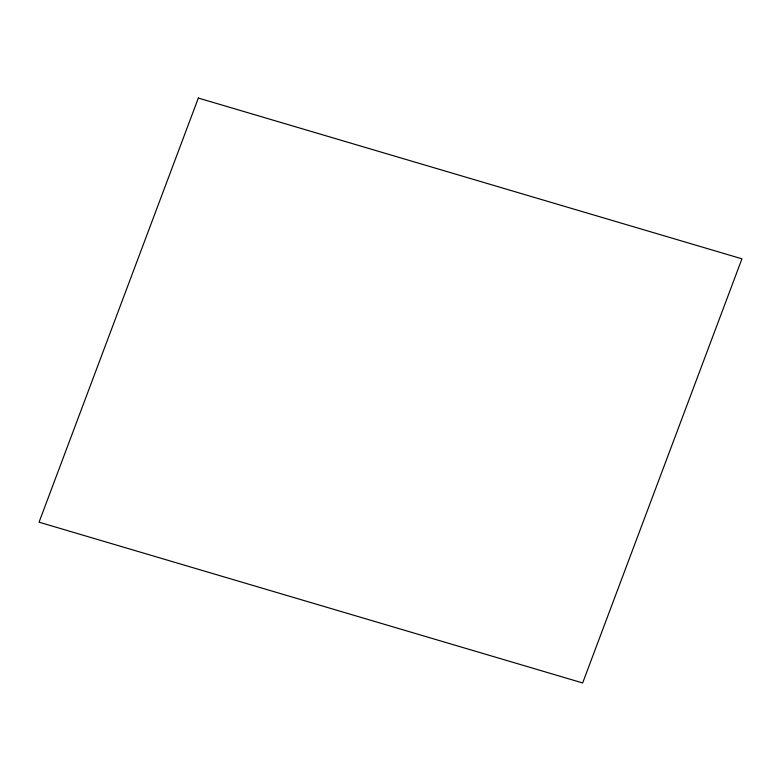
<?xml version="1.0" encoding="UTF-8"?>
<svg xmlns="http://www.w3.org/2000/svg" width="781" height="781" viewBox="0 0 781 781"><rect width="100%" height="100%" fill="white"/><g stroke="black" fill="none" stroke-linecap="round" stroke-linejoin="round"><path stroke-width="1.17" d="M198.345 98.055L39.05 522.186L582.655 682.945L741.95 258.814L198.345 98.055"/></g></svg>
